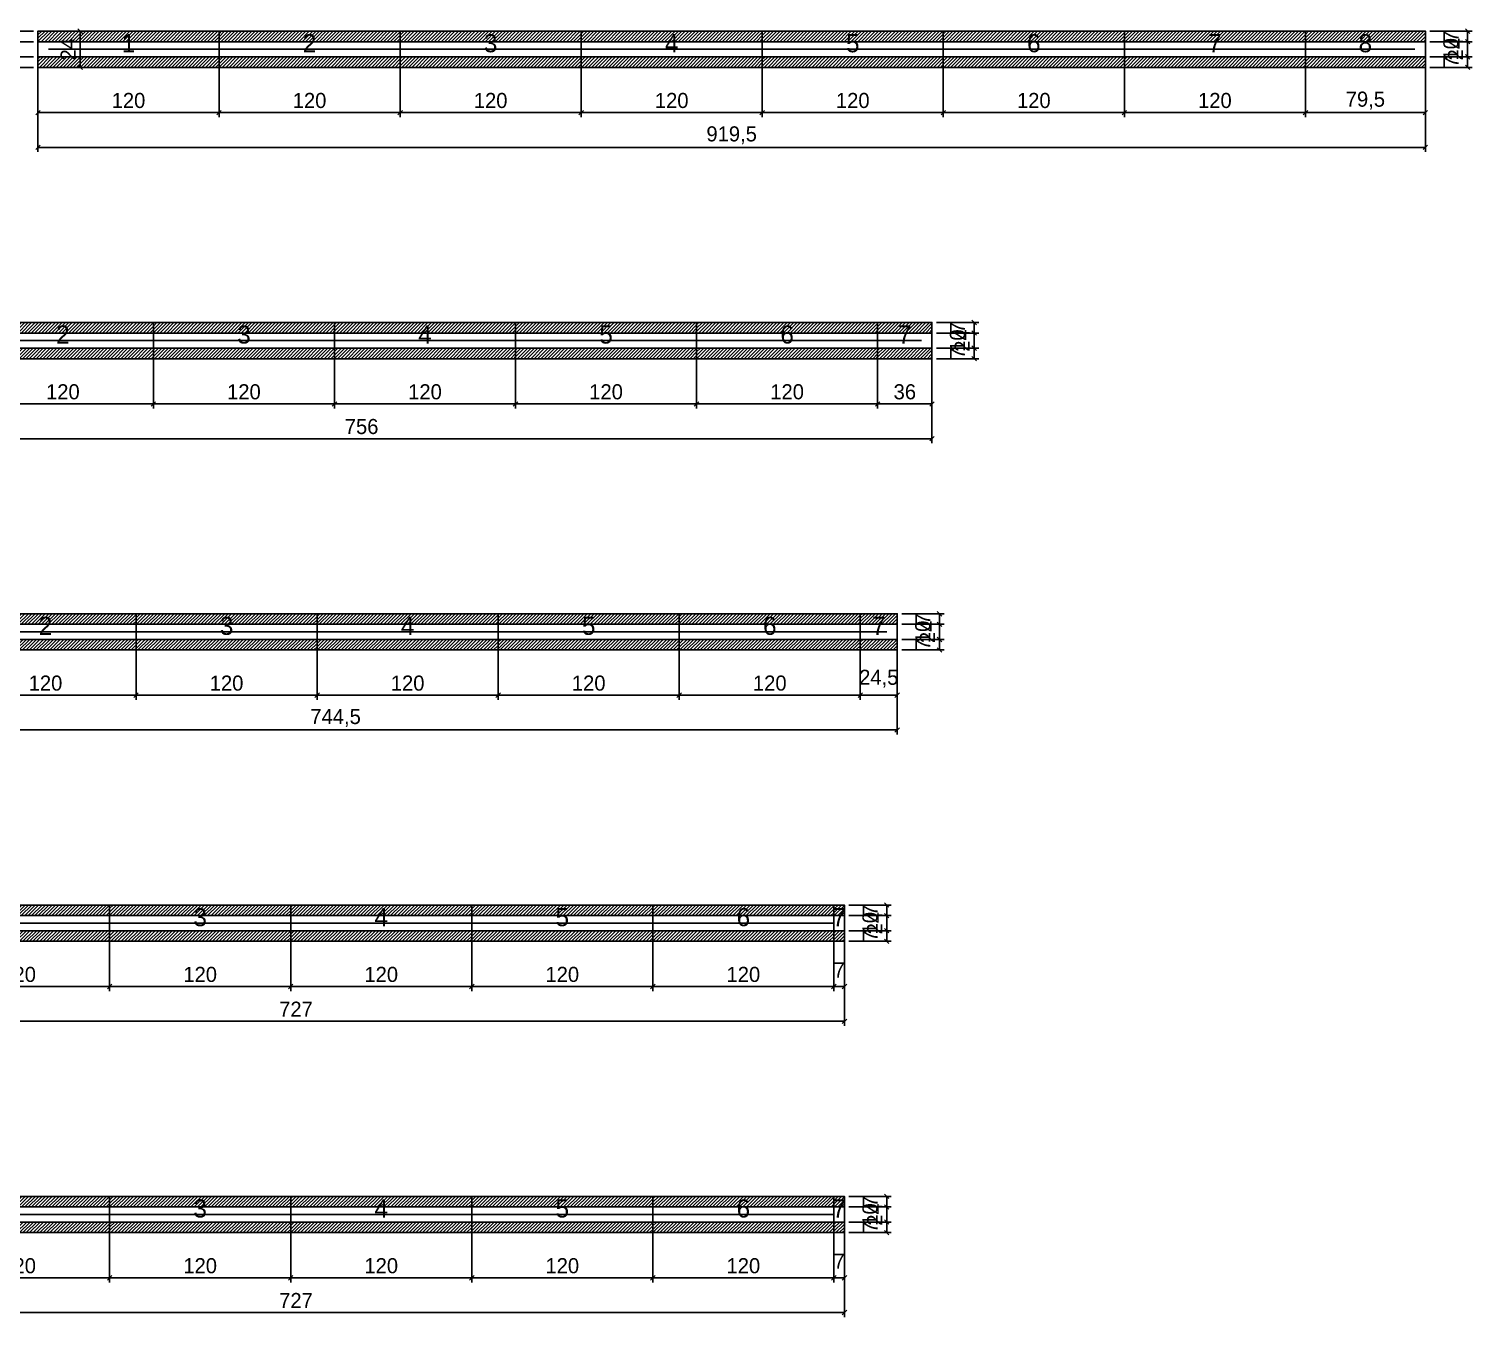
# Model space of a CAD drawing. Extents: x -10500 to 3070, y -11667 to 1250.
# Drawn here: x 1171 to 2128, y -3547 to -2694 of the extents above; entities that cross this region are included whole.
import ezdxf
from ezdxf.enums import TextEntityAlignment as Align

# ---------------------------------------------------------------- set-up
doc = ezdxf.new("R2010")
doc.units = 0
for name, color, linetype in [('5', 5, 'Continuous'), ('COTA', 241, 'Continuous'), ('Painéis', 200, 'Continuous'), ('SARR_2.2x7', 40, 'Continuous'), ('SCO-___-LAJ', 224, 'Continuous')]:
    doc.layers.add(name, color=color, linetype=linetype)
doc.dimstyles.new('PAINEL', dxfattribs={"dimtxt": 10, "dimasz": 3, "dimexe": 3, "dimexo": 3, "dimgap": 3, "dimtad": 1, "dimblk": 'OBLIQUE', "dimblk1": 'OBLIQUE', "dimcen": 2.5, "dimclrd": 4, "dimclre": 4, "dimclrt": 240, "dimazin": 3, "dimtfac": 1, "dimtmove": 0, "dimatfit": 3})

# ---------------------------------------------------------------- blocks, each defined once
blk = doc.blocks.new('_OBLIQUE')
at = {"color": 0, "linetype": 'BYBLOCK'}
blk.add_line((-0.5, -0.5), (0.5, 0.5), dxfattribs=at)

msp = doc.modelspace()

# ---------------------------------------------------------------- hatches: boundary and pattern name
at = {"layer": 'COTA'}
h = msp.add_hatch(dxfattribs=at)
h.set_pattern_fill('ANSI31', scale=0.5)
h.paths.add_polyline_path([(1177.5, -2702), (1297.5, -2702), (1297.5, -2695), (1177.5, -2695)])
h = msp.add_hatch(dxfattribs=at)
h.set_pattern_fill('ANSI31', scale=0.5)
h.paths.add_polyline_path([(1297.5, -2702), (1417.5, -2702), (1417.5, -2695), (1297.5, -2695)])
h = msp.add_hatch(dxfattribs=at)
h.set_pattern_fill('ANSI31', scale=0.5)
h.paths.add_polyline_path([(1417.5, -2702), (1537.5, -2702), (1537.5, -2695), (1417.5, -2695)])
h = msp.add_hatch(dxfattribs=at)
h.set_pattern_fill('ANSI31', scale=0.5)
h.paths.add_polyline_path([(1537.5, -2702), (1657.5, -2702), (1657.5, -2695), (1537.5, -2695)])
h = msp.add_hatch(dxfattribs=at)
h.set_pattern_fill('ANSI31', scale=0.5)
h.paths.add_polyline_path([(1657.5, -2702), (1777.5, -2702), (1777.5, -2695), (1657.5, -2695)])
h = msp.add_hatch(dxfattribs=at)
h.set_pattern_fill('ANSI31', scale=0.5)
h.paths.add_polyline_path([(1777.5, -2702), (1897.5, -2702), (1897.5, -2695), (1777.5, -2695)])
h = msp.add_hatch(dxfattribs=at)
h.set_pattern_fill('ANSI31', scale=0.5)
h.paths.add_polyline_path([(1897.5, -2702), (2017.5, -2702), (2017.5, -2695), (1897.5, -2695)])
h = msp.add_hatch(dxfattribs=at)
h.set_pattern_fill('ANSI31', scale=0.5)
h.paths.add_polyline_path([(2017.5, -2702), (2097, -2702), (2097, -2695), (2017.5, -2695)])
h = msp.add_hatch(dxfattribs=at)
h.set_pattern_fill('ANSI31', scale=0.5)
h.paths.add_polyline_path([(1177.5, -2719), (1297.5, -2719), (1297.5, -2712), (1177.5, -2712)])
h = msp.add_hatch(dxfattribs=at)
h.set_pattern_fill('ANSI31', scale=0.5)
h.paths.add_polyline_path([(1297.5, -2719), (1417.5, -2719), (1417.5, -2712), (1297.5, -2712)])
h = msp.add_hatch(dxfattribs=at)
h.set_pattern_fill('ANSI31', scale=0.5)
h.paths.add_polyline_path([(1417.5, -2719), (1537.5, -2719), (1537.5, -2712), (1417.5, -2712)])
h = msp.add_hatch(dxfattribs=at)
h.set_pattern_fill('ANSI31', scale=0.5)
h.paths.add_polyline_path([(1537.5, -2719), (1657.5, -2719), (1657.5, -2712), (1537.5, -2712)])
h = msp.add_hatch(dxfattribs=at)
h.set_pattern_fill('ANSI31', scale=0.5)
h.paths.add_polyline_path([(1657.5, -2719), (1777.5, -2719), (1777.5, -2712), (1657.5, -2712)])
h = msp.add_hatch(dxfattribs=at)
h.set_pattern_fill('ANSI31', scale=0.5)
h.paths.add_polyline_path([(1777.5, -2719), (1897.5, -2719), (1897.5, -2712), (1777.5, -2712)])
h = msp.add_hatch(dxfattribs=at)
h.set_pattern_fill('ANSI31', scale=0.5)
h.paths.add_polyline_path([(1897.5, -2719), (2017.5, -2719), (2017.5, -2712), (1897.5, -2712)])
h = msp.add_hatch(dxfattribs=at)
h.set_pattern_fill('ANSI31', scale=0.5)
h.paths.add_polyline_path([(2017.5, -2719), (2097, -2719), (2097, -2712), (2017.5, -2712)])
h = msp.add_hatch(dxfattribs=at)
h.set_pattern_fill('ANSI31', scale=0.5)
h.paths.add_polyline_path([(1134, -2895), (1254, -2895), (1254, -2888), (1134, -2888)])
h = msp.add_hatch(dxfattribs=at)
h.set_pattern_fill('ANSI31', scale=0.5)
h.paths.add_polyline_path([(1254, -2895), (1374, -2895), (1374, -2888), (1254, -2888)])
h = msp.add_hatch(dxfattribs=at)
h.set_pattern_fill('ANSI31', scale=0.5)
h.paths.add_polyline_path([(1374, -2895), (1494, -2895), (1494, -2888), (1374, -2888)])
h = msp.add_hatch(dxfattribs=at)
h.set_pattern_fill('ANSI31', scale=0.5)
h.paths.add_polyline_path([(1494, -2895), (1614, -2895), (1614, -2888), (1494, -2888)])
h = msp.add_hatch(dxfattribs=at)
h.set_pattern_fill('ANSI31', scale=0.5)
h.paths.add_polyline_path([(1614, -2895), (1734, -2895), (1734, -2888), (1614, -2888)])
h = msp.add_hatch(dxfattribs=at)
h.set_pattern_fill('ANSI31', scale=0.5)
h.paths.add_polyline_path([(1734, -2895), (1770, -2895), (1770, -2888), (1734, -2888)])
h = msp.add_hatch(dxfattribs=at)
h.set_pattern_fill('ANSI31', scale=0.5)
h.paths.add_polyline_path([(1134, -2912), (1254, -2912), (1254, -2905), (1134, -2905)])
h = msp.add_hatch(dxfattribs=at)
h.set_pattern_fill('ANSI31', scale=0.5)
h.paths.add_polyline_path([(1254, -2912), (1374, -2912), (1374, -2905), (1254, -2905)])
h = msp.add_hatch(dxfattribs=at)
h.set_pattern_fill('ANSI31', scale=0.5)
h.paths.add_polyline_path([(1374, -2912), (1494, -2912), (1494, -2905), (1374, -2905)])
h = msp.add_hatch(dxfattribs=at)
h.set_pattern_fill('ANSI31', scale=0.5)
h.paths.add_polyline_path([(1494, -2912), (1614, -2912), (1614, -2905), (1494, -2905)])
h = msp.add_hatch(dxfattribs=at)
h.set_pattern_fill('ANSI31', scale=0.5)
h.paths.add_polyline_path([(1614, -2912), (1734, -2912), (1734, -2905), (1614, -2905)])
h = msp.add_hatch(dxfattribs=at)
h.set_pattern_fill('ANSI31', scale=0.5)
h.paths.add_polyline_path([(1734, -2912), (1770, -2912), (1770, -2905), (1734, -2905)])
h = msp.add_hatch(dxfattribs=at)
h.set_pattern_fill('ANSI31', scale=0.5)
h.paths.add_polyline_path([(1122.5, -3088), (1242.5, -3088), (1242.5, -3081), (1122.5, -3081)])
h = msp.add_hatch(dxfattribs=at)
h.set_pattern_fill('ANSI31', scale=0.5)
h.paths.add_polyline_path([(1242.5, -3088), (1362.5, -3088), (1362.5, -3081), (1242.5, -3081)])
h = msp.add_hatch(dxfattribs=at)
h.set_pattern_fill('ANSI31', scale=0.5)
h.paths.add_polyline_path([(1362.5, -3088), (1482.5, -3088), (1482.5, -3081), (1362.5, -3081)])
h = msp.add_hatch(dxfattribs=at)
h.set_pattern_fill('ANSI31', scale=0.5)
h.paths.add_polyline_path([(1482.5, -3088), (1602.5, -3088), (1602.5, -3081), (1482.5, -3081)])
h = msp.add_hatch(dxfattribs=at)
h.set_pattern_fill('ANSI31', scale=0.5)
h.paths.add_polyline_path([(1602.5, -3088), (1722.5, -3088), (1722.5, -3081), (1602.5, -3081)])
h = msp.add_hatch(dxfattribs=at)
h.set_pattern_fill('ANSI31', scale=0.5)
h.paths.add_polyline_path([(1722.5, -3088), (1747, -3088), (1747, -3081), (1722.5, -3081)])
h = msp.add_hatch(dxfattribs=at)
h.set_pattern_fill('ANSI31', scale=0.5)
h.paths.add_polyline_path([(1122.5, -3105), (1242.5, -3105), (1242.5, -3098), (1122.5, -3098)])
h = msp.add_hatch(dxfattribs=at)
h.set_pattern_fill('ANSI31', scale=0.5)
h.paths.add_polyline_path([(1242.5, -3105), (1362.5, -3105), (1362.5, -3098), (1242.5, -3098)])
h = msp.add_hatch(dxfattribs=at)
h.set_pattern_fill('ANSI31', scale=0.5)
h.paths.add_polyline_path([(1362.5, -3105), (1482.5, -3105), (1482.5, -3098), (1362.5, -3098)])
h = msp.add_hatch(dxfattribs=at)
h.set_pattern_fill('ANSI31', scale=0.5)
h.paths.add_polyline_path([(1482.5, -3105), (1602.5, -3105), (1602.5, -3098), (1482.5, -3098)])
h = msp.add_hatch(dxfattribs=at)
h.set_pattern_fill('ANSI31', scale=0.5)
h.paths.add_polyline_path([(1602.5, -3105), (1722.5, -3105), (1722.5, -3098), (1602.5, -3098)])
h = msp.add_hatch(dxfattribs=at)
h.set_pattern_fill('ANSI31', scale=0.5)
h.paths.add_polyline_path([(1722.5, -3105), (1747, -3105), (1747, -3098), (1722.5, -3098)])
h = msp.add_hatch(dxfattribs=at)
h.set_pattern_fill('ANSI31', scale=0.5)
h.paths.add_polyline_path([(1105, -3281), (1225, -3281), (1225, -3274), (1105, -3274)])
h = msp.add_hatch(dxfattribs=at)
h.set_pattern_fill('ANSI31', scale=0.5)
h.paths.add_polyline_path([(1225, -3281), (1345, -3281), (1345, -3274), (1225, -3274)])
h = msp.add_hatch(dxfattribs=at)
h.set_pattern_fill('ANSI31', scale=0.5)
h.paths.add_polyline_path([(1345, -3281), (1465, -3281), (1465, -3274), (1345, -3274)])
h = msp.add_hatch(dxfattribs=at)
h.set_pattern_fill('ANSI31', scale=0.5)
h.paths.add_polyline_path([(1465, -3281), (1585, -3281), (1585, -3274), (1465, -3274)])
h = msp.add_hatch(dxfattribs=at)
h.set_pattern_fill('ANSI31', scale=0.5)
h.paths.add_polyline_path([(1585, -3281), (1705, -3281), (1705, -3274), (1585, -3274)])
h = msp.add_hatch(dxfattribs=at)
h.set_pattern_fill('ANSI31', scale=0.5)
h.paths.add_polyline_path([(1705, -3281), (1712, -3281), (1712, -3274), (1705, -3274)])
h = msp.add_hatch(dxfattribs=at)
h.set_pattern_fill('ANSI31', scale=0.5)
h.paths.add_polyline_path([(1105, -3298), (1225, -3298), (1225, -3291), (1105, -3291)])
h = msp.add_hatch(dxfattribs=at)
h.set_pattern_fill('ANSI31', scale=0.5)
h.paths.add_polyline_path([(1225, -3298), (1345, -3298), (1345, -3291), (1225, -3291)])
h = msp.add_hatch(dxfattribs=at)
h.set_pattern_fill('ANSI31', scale=0.5)
h.paths.add_polyline_path([(1345, -3298), (1465, -3298), (1465, -3291), (1345, -3291)])
h = msp.add_hatch(dxfattribs=at)
h.set_pattern_fill('ANSI31', scale=0.5)
h.paths.add_polyline_path([(1465, -3298), (1585, -3298), (1585, -3291), (1465, -3291)])
h = msp.add_hatch(dxfattribs=at)
h.set_pattern_fill('ANSI31', scale=0.5)
h.paths.add_polyline_path([(1585, -3298), (1705, -3298), (1705, -3291), (1585, -3291)])
h = msp.add_hatch(dxfattribs=at)
h.set_pattern_fill('ANSI31', scale=0.5)
h.paths.add_polyline_path([(1705, -3298), (1712, -3298), (1712, -3291), (1705, -3291)])
h = msp.add_hatch(dxfattribs=at)
h.set_pattern_fill('ANSI31', scale=0.5)
h.paths.add_polyline_path([(1105, -3474), (1225, -3474), (1225, -3467), (1105, -3467)])
h = msp.add_hatch(dxfattribs=at)
h.set_pattern_fill('ANSI31', scale=0.5)
h.paths.add_polyline_path([(1225, -3474), (1345, -3474), (1345, -3467), (1225, -3467)])
h = msp.add_hatch(dxfattribs=at)
h.set_pattern_fill('ANSI31', scale=0.5)
h.paths.add_polyline_path([(1345, -3474), (1465, -3474), (1465, -3467), (1345, -3467)])
h = msp.add_hatch(dxfattribs=at)
h.set_pattern_fill('ANSI31', scale=0.5)
h.paths.add_polyline_path([(1465, -3474), (1585, -3474), (1585, -3467), (1465, -3467)])
h = msp.add_hatch(dxfattribs=at)
h.set_pattern_fill('ANSI31', scale=0.5)
h.paths.add_polyline_path([(1585, -3474), (1705, -3474), (1705, -3467), (1585, -3467)])
h = msp.add_hatch(dxfattribs=at)
h.set_pattern_fill('ANSI31', scale=0.5)
h.paths.add_polyline_path([(1705, -3474), (1712, -3474), (1712, -3467), (1705, -3467)])
h = msp.add_hatch(dxfattribs=at)
h.set_pattern_fill('ANSI31', scale=0.5)
h.paths.add_polyline_path([(1105, -3491), (1225, -3491), (1225, -3484), (1105, -3484)])
h = msp.add_hatch(dxfattribs=at)
h.set_pattern_fill('ANSI31', scale=0.5)
h.paths.add_polyline_path([(1225, -3491), (1345, -3491), (1345, -3484), (1225, -3484)])
h = msp.add_hatch(dxfattribs=at)
h.set_pattern_fill('ANSI31', scale=0.5)
h.paths.add_polyline_path([(1345, -3491), (1465, -3491), (1465, -3484), (1345, -3484)])
h = msp.add_hatch(dxfattribs=at)
h.set_pattern_fill('ANSI31', scale=0.5)
h.paths.add_polyline_path([(1465, -3491), (1585, -3491), (1585, -3484), (1465, -3484)])
h = msp.add_hatch(dxfattribs=at)
h.set_pattern_fill('ANSI31', scale=0.5)
h.paths.add_polyline_path([(1585, -3491), (1705, -3491), (1705, -3484), (1585, -3484)])
h = msp.add_hatch(dxfattribs=at)
h.set_pattern_fill('ANSI31', scale=0.5)
h.paths.add_polyline_path([(1705, -3491), (1712, -3491), (1712, -3484), (1705, -3484)])

# ---------------------------------------------------------------- linework, layer by layer
at = {"layer": 'Painéis'}
for p, q in [((1177.5, -2702), (1297.5, -2702)), ((1177.5, -2712), (1177.5, -2702)), ((1297.5, -2712), (1297.5, -2702)), ((1297.5, -2712), (1297.5, -2702)), ((1297.5, -2702), (1417.5, -2702)), ((1297.5, -2712), (1297.5, -2702)), ((1417.5, -2712), (1417.5, -2702)), ((1417.5, -2712), (1417.5, -2702)), ((1417.5, -2702), (1537.5, -2702)), ((1417.5, -2712), (1417.5, -2702)), ((1537.5, -2712), (1537.5, -2702)), ((1537.5, -2712), (1537.5, -2702)), ((1537.5, -2702), (1657.5, -2702)), ((1537.5, -2712), (1537.5, -2702)), ((1657.5, -2712), (1657.5, -2702)), ((1657.5, -2712), (1657.5, -2702)), ((1657.5, -2702), (1777.5, -2702)), ((1657.5, -2712), (1657.5, -2702)), ((1777.5, -2712), (1777.5, -2702)), ((1777.5, -2712), (1777.5, -2702)), ((1777.5, -2702), (1897.5, -2702)), ((1777.5, -2712), (1777.5, -2702)), ((1897.5, -2712), (1897.5, -2702)), ((1897.5, -2712), (1897.5, -2702)), ((1897.5, -2702), (2017.5, -2702)), ((1897.5, -2712), (1897.5, -2702)), ((2017.5, -2712), (2017.5, -2702)), ((2017.5, -2712), (2017.5, -2702)), ((2017.5, -2702), (2097, -2702)), ((2017.5, -2712), (2017.5, -2702)), ((2097, -2712), (2097, -2702)), ((1177.5, -2712), (1297.5, -2712)), ((1297.5, -2712), (1417.5, -2712)), ((1417.5, -2712), (1537.5, -2712)), ((1537.5, -2712), (1657.5, -2712)), ((1657.5, -2712), (1777.5, -2712)), ((1777.5, -2712), (1897.5, -2712)), ((1897.5, -2712), (2017.5, -2712)), ((2017.5, -2712), (2097, -2712)), ((1134, -2895), (1254, -2895)), ((1254, -2905), (1254, -2895)), ((1254, -2905), (1254, -2895)), ((1254, -2895), (1374, -2895)), ((1254, -2905), (1254, -2895)), ((1374, -2905), (1374, -2895)), ((1374, -2905), (1374, -2895)), ((1374, -2895), (1494, -2895)), ((1374, -2905), (1374, -2895)), ((1494, -2905), (1494, -2895)), ((1494, -2905), (1494, -2895)), ((1494, -2895), (1614, -2895)), ((1494, -2905), (1494, -2895)), ((1614, -2905), (1614, -2895)), ((1614, -2905), (1614, -2895)), ((1614, -2895), (1734, -2895)), ((1614, -2905), (1614, -2895)), ((1734, -2905), (1734, -2895)), ((1734, -2905), (1734, -2895)), ((1734, -2895), (1770, -2895)), ((1734, -2905), (1734, -2895)), ((1770, -2905), (1770, -2895)), ((1134, -2905), (1254, -2905)), ((1254, -2905), (1374, -2905)), ((1374, -2905), (1494, -2905)), ((1494, -2905), (1614, -2905)), ((1614, -2905), (1734, -2905)), ((1734, -2905), (1770, -2905)), ((1122.5, -3088), (1242.5, -3088)), ((1242.5, -3098), (1242.5, -3088)), ((1242.5, -3098), (1242.5, -3088)), ((1242.5, -3088), (1362.5, -3088)), ((1242.5, -3098), (1242.5, -3088)), ((1362.5, -3098), (1362.5, -3088)), ((1362.5, -3098), (1362.5, -3088)), ((1362.5, -3088), (1482.5, -3088)), ((1362.5, -3098), (1362.5, -3088)), ((1482.5, -3098), (1482.5, -3088)), ((1482.5, -3098), (1482.5, -3088)), ((1482.5, -3088), (1602.5, -3088)), ((1482.5, -3098), (1482.5, -3088)), ((1602.5, -3098), (1602.5, -3088)), ((1602.5, -3098), (1602.5, -3088)), ((1602.5, -3088), (1722.5, -3088)), ((1602.5, -3098), (1602.5, -3088)), ((1722.5, -3098), (1722.5, -3088)), ((1722.5, -3098), (1722.5, -3088)), ((1722.5, -3088), (1747, -3088)), ((1722.5, -3098), (1722.5, -3088)), ((1747, -3098), (1747, -3088)), ((1122.5, -3098), (1242.5, -3098)), ((1242.5, -3098), (1362.5, -3098)), ((1362.5, -3098), (1482.5, -3098)), ((1482.5, -3098), (1602.5, -3098)), ((1602.5, -3098), (1722.5, -3098)), ((1722.5, -3098), (1747, -3098)), ((1105, -3281), (1225, -3281)), ((1225, -3291), (1225, -3281)), ((1225, -3291), (1225, -3281)), ((1225, -3281), (1345, -3281)), ((1225, -3291), (1225, -3281)), ((1345, -3291), (1345, -3281)), ((1345, -3291), (1345, -3281)), ((1345, -3281), (1465, -3281)), ((1345, -3291), (1345, -3281)), ((1465, -3291), (1465, -3281)), ((1465, -3291), (1465, -3281)), ((1465, -3281), (1585, -3281)), ((1465, -3291), (1465, -3281)), ((1585, -3291), (1585, -3281)), ((1585, -3291), (1585, -3281)), ((1585, -3281), (1705, -3281)), ((1585, -3291), (1585, -3281)), ((1705, -3291), (1705, -3281)), ((1705, -3291), (1705, -3281)), ((1705, -3281), (1712, -3281)), ((1705, -3291), (1705, -3281)), ((1712, -3291), (1712, -3281)), ((1105, -3291), (1225, -3291)), ((1225, -3291), (1345, -3291)), ((1345, -3291), (1465, -3291)), ((1465, -3291), (1585, -3291)), ((1585, -3291), (1705, -3291)), ((1705, -3291), (1712, -3291)), ((1105, -3474), (1225, -3474)), ((1225, -3484), (1225, -3474)), ((1225, -3484), (1225, -3474)), ((1225, -3474), (1345, -3474)), ((1225, -3484), (1225, -3474)), ((1345, -3484), (1345, -3474)), ((1345, -3484), (1345, -3474)), ((1345, -3474), (1465, -3474)), ((1345, -3484), (1345, -3474)), ((1465, -3484), (1465, -3474)), ((1465, -3484), (1465, -3474)), ((1465, -3474), (1585, -3474)), ((1465, -3484), (1465, -3474)), ((1585, -3484), (1585, -3474)), ((1585, -3484), (1585, -3474)), ((1585, -3474), (1705, -3474)), ((1585, -3484), (1585, -3474)), ((1705, -3484), (1705, -3474)), ((1705, -3484), (1705, -3474)), ((1705, -3474), (1712, -3474)), ((1705, -3484), (1705, -3474)), ((1712, -3484), (1712, -3474)), ((1105, -3484), (1225, -3484)), ((1225, -3484), (1345, -3484)), ((1345, -3484), (1465, -3484)), ((1465, -3484), (1585, -3484)), ((1585, -3484), (1705, -3484)), ((1705, -3484), (1712, -3484))]:
    msp.add_line(p, q, dxfattribs=at)
at = {"layer": 'SARR_2.2x7'}
for points in [[(1184.5, -2707), (1297.5, -2707)], [(1184.5, -2707), (1297.5, -2707)], [(1297.5, -2707), (1417.5, -2707)], [(1297.5, -2707), (1417.5, -2707)], [(1417.5, -2707), (1537.5, -2707)], [(1417.5, -2707), (1537.5, -2707)], [(1537.5, -2707), (1657.5, -2707)], [(1537.5, -2707), (1657.5, -2707)], [(1657.5, -2707), (1777.5, -2707)], [(1657.5, -2707), (1777.5, -2707)], [(1777.5, -2707), (1897.5, -2707)], [(1777.5, -2707), (1897.5, -2707)], [(1897.5, -2707), (2017.5, -2707)], [(1897.5, -2707), (2017.5, -2707)], [(2017.5, -2707), (2090, -2707)], [(2017.5, -2707), (2090, -2707)], [(1134, -2900), (1254, -2900)], [(1134, -2900), (1254, -2900)], [(1254, -2900), (1374, -2900)], [(1254, -2900), (1374, -2900)], [(1374, -2900), (1494, -2900)], [(1374, -2900), (1494, -2900)], [(1494, -2900), (1614, -2900)], [(1494, -2900), (1614, -2900)], [(1614, -2900), (1734, -2900)], [(1614, -2900), (1734, -2900)], [(1734, -2900), (1763, -2900)], [(1734, -2900), (1763, -2900)], [(1122.5, -3093), (1242.5, -3093)], [(1122.5, -3093), (1242.5, -3093)], [(1242.5, -3093), (1362.5, -3093)], [(1242.5, -3093), (1362.5, -3093)], [(1362.5, -3093), (1482.5, -3093)], [(1362.5, -3093), (1482.5, -3093)], [(1482.5, -3093), (1602.5, -3093)], [(1482.5, -3093), (1602.5, -3093)], [(1602.5, -3093), (1722.5, -3093)], [(1602.5, -3093), (1722.5, -3093)], [(1722.5, -3093), (1740, -3093)], [(1722.5, -3093), (1740, -3093)], [(1105, -3286), (1225, -3286)], [(1105, -3286), (1225, -3286)], [(1225, -3286), (1345, -3286)], [(1225, -3286), (1345, -3286)], [(1345, -3286), (1465, -3286)], [(1345, -3286), (1465, -3286)], [(1465, -3286), (1585, -3286)], [(1465, -3286), (1585, -3286)], [(1585, -3286), (1705, -3286)], [(1585, -3286), (1705, -3286)], [(1105, -3479), (1225, -3479)], [(1105, -3479), (1225, -3479)], [(1225, -3479), (1345, -3479)], [(1225, -3479), (1345, -3479)], [(1345, -3479), (1465, -3479)], [(1345, -3479), (1465, -3479)], [(1465, -3479), (1585, -3479)], [(1465, -3479), (1585, -3479)], [(1585, -3479), (1705, -3479)], [(1585, -3479), (1705, -3479)]]:
    msp.add_lwpolyline(points, dxfattribs=at)
at = {"layer": 'SCO-___-LAJ'}
for points in [[(1177.5, -2702), (1297.5, -2702), (1297.5, -2695), (1177.5, -2695)], [(1297.5, -2702), (1417.5, -2702), (1417.5, -2695), (1297.5, -2695)], [(1417.5, -2702), (1537.5, -2702), (1537.5, -2695), (1417.5, -2695)], [(1537.5, -2702), (1657.5, -2702), (1657.5, -2695), (1537.5, -2695)], [(1657.5, -2702), (1777.5, -2702), (1777.5, -2695), (1657.5, -2695)], [(1777.5, -2702), (1897.5, -2702), (1897.5, -2695), (1777.5, -2695)], [(1897.5, -2702), (2017.5, -2702), (2017.5, -2695), (1897.5, -2695)], [(2017.5, -2702), (2097, -2702), (2097, -2695), (2017.5, -2695)], [(1177.5, -2719), (1297.5, -2719), (1297.5, -2712), (1177.5, -2712)], [(1297.5, -2719), (1417.5, -2719), (1417.5, -2712), (1297.5, -2712)], [(1417.5, -2719), (1537.5, -2719), (1537.5, -2712), (1417.5, -2712)], [(1537.5, -2719), (1657.5, -2719), (1657.5, -2712), (1537.5, -2712)], [(1657.5, -2719), (1777.5, -2719), (1777.5, -2712), (1657.5, -2712)], [(1777.5, -2719), (1897.5, -2719), (1897.5, -2712), (1777.5, -2712)], [(1897.5, -2719), (2017.5, -2719), (2017.5, -2712), (1897.5, -2712)], [(2017.5, -2719), (2097, -2719), (2097, -2712), (2017.5, -2712)], [(1134, -2895), (1254, -2895), (1254, -2888), (1134, -2888)], [(1254, -2895), (1374, -2895), (1374, -2888), (1254, -2888)], [(1374, -2895), (1494, -2895), (1494, -2888), (1374, -2888)], [(1494, -2895), (1614, -2895), (1614, -2888), (1494, -2888)], [(1614, -2895), (1734, -2895), (1734, -2888), (1614, -2888)], [(1734, -2895), (1770, -2895), (1770, -2888), (1734, -2888)], [(1134, -2912), (1254, -2912), (1254, -2905), (1134, -2905)], [(1254, -2912), (1374, -2912), (1374, -2905), (1254, -2905)], [(1374, -2912), (1494, -2912), (1494, -2905), (1374, -2905)], [(1494, -2912), (1614, -2912), (1614, -2905), (1494, -2905)], [(1614, -2912), (1734, -2912), (1734, -2905), (1614, -2905)], [(1734, -2912), (1770, -2912), (1770, -2905), (1734, -2905)], [(1122.5, -3088), (1242.5, -3088), (1242.5, -3081), (1122.5, -3081)], [(1242.5, -3088), (1362.5, -3088), (1362.5, -3081), (1242.5, -3081)], [(1362.5, -3088), (1482.5, -3088), (1482.5, -3081), (1362.5, -3081)], [(1482.5, -3088), (1602.5, -3088), (1602.5, -3081), (1482.5, -3081)], [(1602.5, -3088), (1722.5, -3088), (1722.5, -3081), (1602.5, -3081)], [(1722.5, -3088), (1747, -3088), (1747, -3081), (1722.5, -3081)], [(1122.5, -3105), (1242.5, -3105), (1242.5, -3098), (1122.5, -3098)], [(1242.5, -3105), (1362.5, -3105), (1362.5, -3098), (1242.5, -3098)], [(1362.5, -3105), (1482.5, -3105), (1482.5, -3098), (1362.5, -3098)], [(1482.5, -3105), (1602.5, -3105), (1602.5, -3098), (1482.5, -3098)], [(1602.5, -3105), (1722.5, -3105), (1722.5, -3098), (1602.5, -3098)], [(1722.5, -3105), (1747, -3105), (1747, -3098), (1722.5, -3098)], [(1105, -3281), (1225, -3281), (1225, -3274), (1105, -3274)], [(1225, -3281), (1345, -3281), (1345, -3274), (1225, -3274)], [(1345, -3281), (1465, -3281), (1465, -3274), (1345, -3274)], [(1465, -3281), (1585, -3281), (1585, -3274), (1465, -3274)], [(1585, -3281), (1705, -3281), (1705, -3274), (1585, -3274)], [(1705, -3281), (1712, -3281), (1712, -3274), (1705, -3274)], [(1105, -3298), (1225, -3298), (1225, -3291), (1105, -3291)], [(1225, -3298), (1345, -3298), (1345, -3291), (1225, -3291)], [(1345, -3298), (1465, -3298), (1465, -3291), (1345, -3291)], [(1465, -3298), (1585, -3298), (1585, -3291), (1465, -3291)], [(1585, -3298), (1705, -3298), (1705, -3291), (1585, -3291)], [(1705, -3298), (1712, -3298), (1712, -3291), (1705, -3291)], [(1105, -3474), (1225, -3474), (1225, -3467), (1105, -3467)], [(1225, -3474), (1345, -3474), (1345, -3467), (1225, -3467)], [(1345, -3474), (1465, -3474), (1465, -3467), (1345, -3467)], [(1465, -3474), (1585, -3474), (1585, -3467), (1465, -3467)], [(1585, -3474), (1705, -3474), (1705, -3467), (1585, -3467)], [(1705, -3474), (1712, -3474), (1712, -3467), (1705, -3467)], [(1105, -3491), (1225, -3491), (1225, -3484), (1105, -3484)], [(1225, -3491), (1345, -3491), (1345, -3484), (1225, -3484)], [(1345, -3491), (1465, -3491), (1465, -3484), (1345, -3484)], [(1465, -3491), (1585, -3491), (1585, -3484), (1465, -3484)], [(1585, -3491), (1705, -3491), (1705, -3484), (1585, -3484)], [(1705, -3491), (1712, -3491), (1712, -3484), (1705, -3484)]]:
    msp.add_lwpolyline(points, close=True, dxfattribs=at)

# ---------------------------------------------------------------- texts
at = {"layer": '5'}
for s, p in [('1', (1237.5, -2703)), ('2', (1357.5, -2703)), ('3', (1477.5, -2703)), ('4', (1597.5, -2703)), ('5', (1717.5, -2703)), ('6', (1837.5, -2703)), ('7', (1957.5, -2703)), ('8', (2057.25, -2703)), ('2', (1194, -2896)), ('3', (1314, -2896)), ('4', (1434, -2896)), ('5', (1554, -2896)), ('6', (1674, -2896)), ('7', (1752, -2896)), ('2', (1182.5, -3089)), ('3', (1302.5, -3089)), ('4', (1422.5, -3089)), ('5', (1542.5, -3089)), ('6', (1662.5, -3089)), ('7', (1734.75, -3089)), ('3', (1285, -3282)), ('4', (1405, -3282)), ('5', (1525, -3282)), ('6', (1645, -3282)), ('7', (1708.5, -3282)), ('3', (1285, -3475)), ('4', (1405, -3475)), ('5', (1525, -3475)), ('6', (1645, -3475)), ('7', (1708.5, -3475))]:
    msp.add_text(s, height=12, dxfattribs=at).set_placement(p, align=Align.MIDDLE_CENTER)

# ---------------------------------------------------------------- dimensions: what is measured, and where the dimension line sits
at = {"layer": 'COTA'}
for base, p1, p2 in [((1149.5, -2702), (1177.5, -2702), (1177.5, -2695)), ((1205.5, -2719), (1177.5, -2719), (1177.5, -2695)), ((2125, -2719), (2097, -2719), (2097, -2695)), ((2125, -2702), (2097, -2702), (2097, -2695)), ((1149.5, -2712), (1177.5, -2712), (1177.5, -2702)), ((2125, -2712), (2097, -2712), (2097, -2702)), ((1149.5, -2719), (1177.5, -2719), (1177.5, -2712)), ((2125, -2719), (2097, -2719), (2097, -2712)), ((1798, -2912), (1770, -2912), (1770, -2888)), ((1798, -2895), (1770, -2895), (1770, -2888)), ((1798, -2905), (1770, -2905), (1770, -2895)), ((1798, -2912), (1770, -2912), (1770, -2905)), ((1775, -3105), (1747, -3105), (1747, -3081)), ((1775, -3088), (1747, -3088), (1747, -3081)), ((1775, -3098), (1747, -3098), (1747, -3088)), ((1775, -3105), (1747, -3105), (1747, -3098)), ((1740, -3298), (1712, -3298), (1712, -3274)), ((1740, -3281), (1712, -3281), (1712, -3274)), ((1740, -3291), (1712, -3291), (1712, -3281)), ((1740, -3298), (1712, -3298), (1712, -3291)), ((1740, -3491), (1712, -3491), (1712, -3467)), ((1740, -3474), (1712, -3474), (1712, -3467)), ((1740, -3484), (1712, -3484), (1712, -3474)), ((1740, -3491), (1712, -3491), (1712, -3484))]:
    msp.add_linear_dim(base=base, p1=p1, p2=p2, angle=90, dimstyle='PAINEL', dxfattribs=at).render()
for base, p1, p2 in [((1177.5, -2749), (1177.5, -2712), (1297.5, -2712)), ((1177.5, -2772), (1177.5, -2712), (2097, -2712)), ((1297.5, -2749), (1297.5, -2712), (1417.5, -2712)), ((1417.5, -2749), (1417.5, -2712), (1537.5, -2712)), ((1537.5, -2749), (1537.5, -2712), (1657.5, -2712)), ((1657.5, -2749), (1657.5, -2712), (1777.5, -2712)), ((1777.5, -2749), (1777.5, -2712), (1897.5, -2712)), ((1897.5, -2749), (1897.5, -2712), (2017.5, -2712)), ((2017.5, -2749), (2017.5, -2712), (2097, -2712)), ((1014, -2965), (1014, -2905), (1770, -2905)), ((1134, -2942), (1134, -2905), (1254, -2905)), ((1254, -2942), (1254, -2905), (1374, -2905)), ((1374, -2942), (1374, -2905), (1494, -2905)), ((1494, -2942), (1494, -2905), (1614, -2905)), ((1614, -2942), (1614, -2905), (1734, -2905)), ((1734, -2942), (1734, -2905), (1770, -2905)), ((1002.5, -3158), (1002.5, -3098), (1747, -3098)), ((1122.5, -3135), (1122.5, -3098), (1242.5, -3098)), ((1242.5, -3135), (1242.5, -3098), (1362.5, -3098)), ((1362.5, -3135), (1362.5, -3098), (1482.5, -3098)), ((1482.5, -3135), (1482.5, -3098), (1602.5, -3098)), ((1602.5, -3135), (1602.5, -3098), (1722.5, -3098)), ((1722.5, -3135), (1722.5, -3098), (1747, -3098)), ((985, -3351), (985, -3291), (1712, -3291)), ((1105, -3328), (1105, -3291), (1225, -3291)), ((1225, -3328), (1225, -3291), (1345, -3291)), ((1345, -3328), (1345, -3291), (1465, -3291)), ((1465, -3328), (1465, -3291), (1585, -3291)), ((1585, -3328), (1585, -3291), (1705, -3291)), ((1705, -3328), (1705, -3291), (1712, -3291)), ((985, -3544), (985, -3484), (1712, -3484)), ((1105, -3521), (1105, -3484), (1225, -3484)), ((1225, -3521), (1225, -3484), (1345, -3484)), ((1345, -3521), (1345, -3484), (1465, -3484)), ((1465, -3521), (1465, -3484), (1585, -3484)), ((1585, -3521), (1585, -3484), (1705, -3484)), ((1705, -3521), (1705, -3484), (1712, -3484))]:
    msp.add_linear_dim(base=base, p1=p1, p2=p2, dimstyle='PAINEL', dxfattribs=at).render()

doc.saveas('drawing.dxf')
